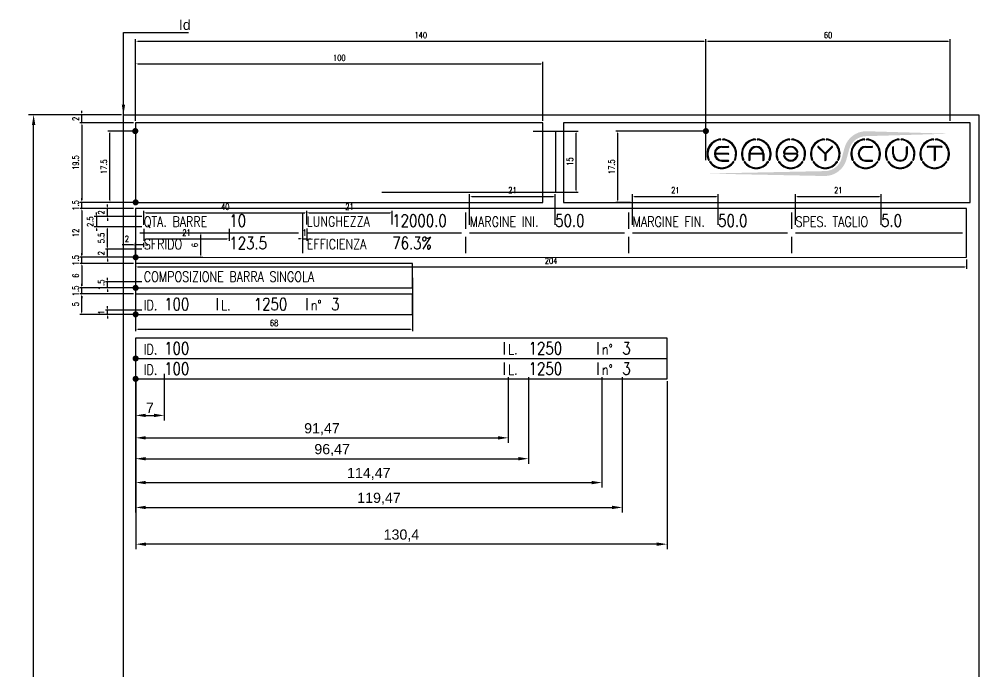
# Model space of a CAD drawing. Header units: millimetres. Extents: x 852 to 1087, y -28 to 293.
# Drawn here: x 851.9 to 1087.5, y 132.4 to 292.7 of the extents above; entities that cross this region are included whole.
import ezdxf

# ---------------------------------------------------------------- set-up
doc = ezdxf.new("R2010")
doc.units = ezdxf.units.MM
doc.layers.add('6-TESTI', color=6, linetype='Continuous')
doc.styles.get("Standard").update_dxf_attribs({"font": 'arial.ttf'})
doc.styles.add('STILE1', font='ROMANS.SHX', dxfattribs={"width": 0.8})
doc.dimstyles.new('FANTIN_MM', dxfattribs={"dimscale": 20, "dimtxt": 3, "dimasz": 3, "dimexe": 1, "dimexo": 1, "dimgap": 1.5, "dimtad": 1, "dimdsep": 46, "dimtxsty": 'STILE1', "dimcen": 1, "dimclrd": 256, "dimclre": 256, "dimclrt": 256, "dimadec": 0, "dimazin": 0, "dimtfac": 1, "dimtdec": 4, "dimtix": 1, "dimtmove": 0, "dimatfit": 3, "dimfxl": 1, "dimtolj": 1, "dimtzin": 0, "dimarcsym": 0})
doc.dimstyles.new('ISO-25', dxfattribs={"dimtxt": 2.5, "dimasz": 2.5, "dimexe": 1.25, "dimexo": 0.625, "dimtad": 1, "dimtxsty": 'Standard', "dimcen": -2.5, "dimadec": 0, "dimazin": 0, "dimtfac": 1, "dimtmove": 0, "dimatfit": 3, "dimfxl": 1, "dimarcsym": 0})

# ---------------------------------------------------------------- blocks, each defined once
blk = doc.blocks.new('*D37')
at = {"color": 0, "lineweight": -2, "transparency": 16777216}
for p, q in [((876.86, 269.2), (854.19, 269.2)), ((855.44, -25.3), (855.44, 266.7)), ((876.86, -27.8), (854.19, -27.8))]:
    blk.add_line(p, q, dxfattribs=at)
at = {"color": 0, "transparency": 16777216}
for points in [[(855.86, 266.7), (855.03, 266.7), (855.44, 269.2)], [(855.03, -25.3), (855.86, -25.3), (855.44, -27.8)]]:
    blk.add_solid(points, dxfattribs=at)
at = {"layer": 'Defpoints', "color": 0, "transparency": 16777216}
for p in [(855.44, 269.2), (877.49, 269.2), (877.49, -27.8)]:
    blk.add_point(p, dxfattribs=at)
at = {"color": 0, "transparency": 16777216, "insert": (853.54, 120.7), "char_height": 2.5, "attachment_point": 5, "rotation": 90}
blk.add_mtext('297', dxfattribs=at)
blk = doc.blocks.new('*D38')
at = {"lineweight": -2, "transparency": 16777216}
for p, q in [((879.99, 267.2), (866.77, 267.2)), ((867.27, 266.7), (867.27, 248.2)), ((879.99, 247.7), (866.77, 247.7))]:
    blk.add_line(p, q, dxfattribs=at)
at = {"transparency": 16777216}
for points in [[(867.19, 266.7), (867.35, 266.7), (867.27, 267.2)], [(867.19, 248.2), (867.35, 248.2), (867.27, 247.7)]]:
    blk.add_solid(points, dxfattribs=at)
at = {"layer": 'Defpoints', "color": 0, "transparency": 16777216}
for p in [(880.49, 267.2), (867.27, 247.7), (880.49, 247.7)]:
    blk.add_point(p, dxfattribs=at)
at = {"color": 1, "transparency": 16777216, "insert": (865.77, 257.45), "char_height": 1.5, "attachment_point": 5, "rotation": 90, "style": 'STILE1'}
blk.add_mtext('\\A1;19.5', dxfattribs=at)
blk = doc.blocks.new('*D39')
at = {"lineweight": -2, "transparency": 16777216}
for p, q in [((879.99, 246.2), (866.76, 246.2)), ((867.26, 245.7), (867.26, 234.7)), ((879.99, 234.2), (866.76, 234.2))]:
    blk.add_line(p, q, dxfattribs=at)
at = {"transparency": 16777216}
for points in [[(867.17, 245.7), (867.34, 245.7), (867.26, 246.2)], [(867.17, 234.7), (867.34, 234.7), (867.26, 234.2)]]:
    blk.add_solid(points, dxfattribs=at)
at = {"layer": 'Defpoints', "color": 0, "transparency": 16777216}
for p in [(880.49, 246.2), (867.26, 234.2), (880.49, 234.2)]:
    blk.add_point(p, dxfattribs=at)
at = {"color": 1, "transparency": 16777216, "insert": (865.76, 240.2), "char_height": 1.5, "attachment_point": 5, "rotation": 90, "style": 'STILE1'}
blk.add_mtext('\\A1;12', dxfattribs=at)
blk = doc.blocks.new('*D43')
at = {"lineweight": -2, "transparency": 16777216}
for p, q in [((879.99, 232.7), (866.76, 232.7)), ((867.26, 232.2), (867.26, 227.2)), ((879.99, 226.7), (866.76, 226.7))]:
    blk.add_line(p, q, dxfattribs=at)
at = {"transparency": 16777216}
for points in [[(867.17, 232.2), (867.34, 232.2), (867.26, 232.7)], [(867.17, 227.2), (867.34, 227.2), (867.26, 226.7)]]:
    blk.add_solid(points, dxfattribs=at)
at = {"layer": 'Defpoints', "color": 0, "transparency": 16777216}
for p in [(880.49, 232.7), (867.26, 226.7), (880.49, 226.7)]:
    blk.add_point(p, dxfattribs=at)
at = {"color": 1, "transparency": 16777216, "insert": (865.76, 229.7), "char_height": 1.5, "attachment_point": 5, "rotation": 90, "style": 'STILE1'}
blk.add_mtext('\\A1;6', dxfattribs=at)
blk = doc.blocks.new('*D44')
at = {"lineweight": -2, "transparency": 16777216}
for p, q in [((879.99, 225.2), (866.76, 225.2)), ((867.26, 220.7), (867.26, 224.7)), ((879.99, 220.2), (866.76, 220.2))]:
    blk.add_line(p, q, dxfattribs=at)
at = {"transparency": 16777216}
for points in [[(867.17, 224.7), (867.34, 224.7), (867.26, 225.2)], [(867.17, 220.7), (867.34, 220.7), (867.26, 220.2)]]:
    blk.add_solid(points, dxfattribs=at)
at = {"layer": 'Defpoints', "color": 0, "transparency": 16777216}
for p in [(867.26, 225.2), (880.49, 225.2), (880.49, 220.2)]:
    blk.add_point(p, dxfattribs=at)
at = {"color": 1, "transparency": 16777216, "insert": (865.76, 222.7), "char_height": 1.5, "attachment_point": 5, "rotation": 90, "style": 'STILE1'}
blk.add_mtext('\\A1;5', dxfattribs=at)
blk = doc.blocks.new('*D45')
at = {"lineweight": -2, "transparency": 16777216}
for p, q in [((876.99, 269.2), (866.77, 269.2)), ((867.27, 269.7), (867.27, 270.2)), ((867.27, 267.2), (867.27, 269.2)), ((879.99, 267.2), (866.77, 267.2)), ((867.27, 266.7), (867.27, 266.2))]:
    blk.add_line(p, q, dxfattribs=at)
at = {"transparency": 16777216}
for points in [[(867.19, 269.7), (867.35, 269.7), (867.27, 269.2)], [(867.35, 266.7), (867.19, 266.7), (867.27, 267.2)]]:
    blk.add_solid(points, dxfattribs=at)
at = {"layer": 'Defpoints', "color": 0, "transparency": 16777216}
for p in [(867.27, 269.2), (877.49, 269.2), (880.49, 267.2)]:
    blk.add_point(p, dxfattribs=at)
at = {"color": 1, "transparency": 16777216, "insert": (865.77, 268.2), "char_height": 1.5, "attachment_point": 5, "rotation": 90, "style": 'STILE1'}
blk.add_mtext('\\A1;2', dxfattribs=at)
blk = doc.blocks.new('*D46')
at = {"lineweight": -2, "transparency": 16777216}
for p, q in [((879.99, 247.7), (866.77, 247.7)), ((867.27, 248.2), (867.27, 248.7)), ((867.27, 246.2), (867.27, 247.7)), ((879.99, 246.2), (866.77, 246.2)), ((867.27, 245.7), (867.27, 245.2))]:
    blk.add_line(p, q, dxfattribs=at)
at = {"transparency": 16777216}
for points in [[(867.19, 248.2), (867.35, 248.2), (867.27, 247.7)], [(867.19, 245.7), (867.35, 245.7), (867.27, 246.2)]]:
    blk.add_solid(points, dxfattribs=at)
at = {"layer": 'Defpoints', "color": 0, "transparency": 16777216}
for p in [(867.27, 247.7), (880.49, 247.7), (880.49, 246.2)]:
    blk.add_point(p, dxfattribs=at)
at = {"color": 1, "transparency": 16777216, "insert": (865.77, 246.95), "char_height": 1.5, "attachment_point": 5, "rotation": 90, "style": 'STILE1'}
blk.add_mtext('\\A1;1.5', dxfattribs=at)
blk = doc.blocks.new('*D47')
at = {"lineweight": -2, "transparency": 16777216}
for p, q in [((879.99, 234.2), (866.76, 234.2)), ((867.26, 234.7), (867.26, 235.2)), ((867.26, 232.7), (867.26, 234.2)), ((879.99, 232.7), (866.76, 232.7)), ((867.26, 232.2), (867.26, 231.7))]:
    blk.add_line(p, q, dxfattribs=at)
at = {"transparency": 16777216}
for points in [[(867.17, 234.7), (867.34, 234.7), (867.26, 234.2)], [(867.17, 232.2), (867.34, 232.2), (867.26, 232.7)]]:
    blk.add_solid(points, dxfattribs=at)
at = {"layer": 'Defpoints', "color": 0, "transparency": 16777216}
for p in [(867.26, 234.2), (880.49, 234.2), (880.49, 232.7)]:
    blk.add_point(p, dxfattribs=at)
at = {"color": 1, "transparency": 16777216, "insert": (865.76, 233.45), "char_height": 1.5, "attachment_point": 5, "rotation": 90, "style": 'STILE1'}
blk.add_mtext('\\A1;1.5', dxfattribs=at)
blk = doc.blocks.new('*D48')
at = {"lineweight": -2}
for p, q in [((870.84, 244.7), (870.84, 245.2)), ((881.99, 244.2), (870.34, 244.2)), ((870.84, 244.2), (870.84, 241.7)), ((881.99, 241.7), (870.34, 241.7)), ((870.84, 241.2), (870.84, 240.7))]:
    blk.add_line(p, q, dxfattribs=at)
for points in [[(870.76, 244.7), (870.93, 244.7), (870.84, 244.2)], [(870.76, 241.2), (870.93, 241.2), (870.84, 241.7)]]:
    blk.add_solid(points)
at = {"layer": 'Defpoints', "color": 0}
for p in [(882.49, 244.2), (870.84, 241.7), (882.49, 241.7)]:
    blk.add_point(p, dxfattribs=at)
at = {"color": 1, "insert": (869.34, 242.95), "char_height": 1.5, "attachment_point": 5, "rotation": 90, "style": 'STILE1'}
blk.add_mtext('\\A1;2.5', dxfattribs=at)
blk = doc.blocks.new('*D49')
at = {"lineweight": -2, "transparency": 16777216}
for p, q in [((879.99, 246.2), (873.05, 246.2)), ((873.55, 246.7), (873.55, 247.2)), ((873.55, 244.2), (873.55, 246.2)), ((881.99, 244.2), (873.05, 244.2)), ((873.55, 243.7), (873.55, 243.2))]:
    blk.add_line(p, q, dxfattribs=at)
at = {"transparency": 16777216}
for points in [[(873.46, 246.7), (873.63, 246.7), (873.55, 246.2)], [(873.46, 243.7), (873.63, 243.7), (873.55, 244.2)]]:
    blk.add_solid(points, dxfattribs=at)
at = {"layer": 'Defpoints', "color": 0, "transparency": 16777216}
for p in [(873.55, 246.2), (880.49, 246.2), (882.49, 244.2)]:
    blk.add_point(p, dxfattribs=at)
at = {"color": 1, "transparency": 16777216, "insert": (872.05, 245.2), "char_height": 1.5, "attachment_point": 5, "rotation": 90, "style": 'STILE1'}
blk.add_mtext('\\A1;2', dxfattribs=at)
blk = doc.blocks.new('*D50')
at = {"lineweight": -2, "transparency": 16777216}
for p, q in [((879.99, 226.7), (866.76, 226.7)), ((867.26, 227.2), (867.26, 227.7)), ((867.26, 225.2), (867.26, 226.7)), ((879.99, 225.2), (866.76, 225.2)), ((867.26, 224.7), (867.26, 224.2))]:
    blk.add_line(p, q, dxfattribs=at)
at = {"transparency": 16777216}
for points in [[(867.17, 227.2), (867.34, 227.2), (867.26, 226.7)], [(867.17, 224.7), (867.34, 224.7), (867.26, 225.2)]]:
    blk.add_solid(points, dxfattribs=at)
at = {"layer": 'Defpoints', "color": 0, "transparency": 16777216}
for p in [(867.26, 226.7), (880.49, 226.7), (880.49, 225.2)]:
    blk.add_point(p, dxfattribs=at)
at = {"color": 1, "transparency": 16777216, "insert": (865.76, 225.95), "char_height": 1.5, "attachment_point": 5, "rotation": 90, "style": 'STILE1'}
blk.add_mtext('\\A1;1.5', dxfattribs=at)
blk = doc.blocks.new('*D51')
at = {"lineweight": -2, "transparency": 16777216}
for p, q in [((881.99, 236.2), (873.05, 236.2)), ((873.55, 236.7), (873.55, 237.2)), ((873.55, 234.2), (873.55, 236.2)), ((879.99, 234.2), (873.05, 234.2)), ((873.55, 233.7), (873.55, 233.2))]:
    blk.add_line(p, q, dxfattribs=at)
at = {"transparency": 16777216}
for points in [[(873.46, 236.7), (873.63, 236.7), (873.55, 236.2)], [(873.46, 233.7), (873.63, 233.7), (873.55, 234.2)]]:
    blk.add_solid(points, dxfattribs=at)
at = {"layer": 'Defpoints', "color": 0, "transparency": 16777216}
for p in [(873.55, 236.2), (882.49, 236.2), (880.49, 234.2)]:
    blk.add_point(p, dxfattribs=at)
at = {"color": 1, "transparency": 16777216, "insert": (872.05, 235.2), "char_height": 1.5, "attachment_point": 5, "rotation": 90, "style": 'STILE1'}
blk.add_mtext('\\A1;2', dxfattribs=at)
blk = doc.blocks.new('*D52')
at = {"lineweight": -2, "transparency": 16777216}
for p, q in [((881.99, 241.7), (873.05, 241.7)), ((873.55, 236.7), (873.55, 241.2)), ((881.99, 236.2), (873.05, 236.2))]:
    blk.add_line(p, q, dxfattribs=at)
at = {"transparency": 16777216}
for points in [[(873.46, 241.2), (873.63, 241.2), (873.55, 241.7)], [(873.46, 236.7), (873.63, 236.7), (873.55, 236.2)]]:
    blk.add_solid(points, dxfattribs=at)
at = {"layer": 'Defpoints', "color": 0, "transparency": 16777216}
for p in [(873.55, 241.7), (882.49, 241.7), (882.49, 236.2)]:
    blk.add_point(p, dxfattribs=at)
at = {"color": 1, "transparency": 16777216, "insert": (872.05, 238.95), "char_height": 1.5, "attachment_point": 5, "rotation": 90, "style": 'STILE1'}
blk.add_mtext('\\A1;5.5', dxfattribs=at)
blk = doc.blocks.new('*D53')
at = {"lineweight": -2, "transparency": 16777216}
for p, q in [((879.99, 237.23), (877.19, 237.23)), ((880.49, 234.7), (880.49, 237.73)), ((882.49, 237.23), (880.49, 237.23)), ((882.49, 236.7), (882.49, 237.73)), ((882.99, 237.23), (883.49, 237.23))]:
    blk.add_line(p, q, dxfattribs=at)
at = {"transparency": 16777216}
for points in [[(879.99, 237.32), (879.99, 237.15), (880.49, 237.23)], [(882.99, 237.32), (882.99, 237.15), (882.49, 237.23)]]:
    blk.add_solid(points, dxfattribs=at)
at = {"layer": 'Defpoints', "color": 0, "transparency": 16777216}
for p in [(882.49, 237.23), (882.49, 236.2), (880.49, 234.2)]:
    blk.add_point(p, dxfattribs=at)
at = {"color": 1, "transparency": 16777216, "insert": (878.34, 238.73), "char_height": 1.5, "attachment_point": 5, "style": 'STILE1'}
blk.add_mtext('\\A1;2', dxfattribs=at)
blk = doc.blocks.new('*D54')
at = {"lineweight": -2}
for p, q in [((882.49, 242.2), (882.49, 245.64)), ((882.99, 245.14), (921.99, 245.14)), ((922.49, 242.24), (922.49, 245.64))]:
    blk.add_line(p, q, dxfattribs=at)
for points in [[(882.99, 245.22), (882.99, 245.06), (882.49, 245.14)], [(921.99, 245.22), (921.99, 245.06), (922.49, 245.14)]]:
    blk.add_solid(points)
at = {"layer": 'Defpoints', "color": 0}
for p in [(922.49, 245.14), (882.49, 241.7), (922.49, 241.74)]:
    blk.add_point(p, dxfattribs=at)
at = {"color": 1, "insert": (902.49, 246.64), "char_height": 1.5, "attachment_point": 5, "style": 'STILE1'}
blk.add_mtext('\\A1;40', dxfattribs=at)
blk = doc.blocks.new('*D55')
at = {"lineweight": -2}
for p, q in [((882.49, 241.2), (882.49, 238.25)), ((903.49, 241.2), (903.49, 238.25)), ((882.99, 238.75), (902.99, 238.75))]:
    blk.add_line(p, q, dxfattribs=at)
for points in [[(882.99, 238.83), (882.99, 238.67), (882.49, 238.75)], [(902.99, 238.83), (902.99, 238.67), (903.49, 238.75)]]:
    blk.add_solid(points)
at = {"layer": 'Defpoints', "color": 0}
for p in [(882.49, 241.7), (903.49, 241.7), (903.49, 238.75)]:
    blk.add_point(p, dxfattribs=at)
at = {"color": 1, "insert": (892.99, 240.25), "char_height": 1.5, "attachment_point": 5, "style": 'STILE1'}
blk.add_mtext('\\A1;21', dxfattribs=at)
blk = doc.blocks.new('*D56')
at = {"lineweight": -2}
for p, q in [((922.49, 242.24), (922.49, 245.64)), ((922.99, 245.14), (942.99, 245.14)), ((943.49, 242.24), (943.49, 245.64))]:
    blk.add_line(p, q, dxfattribs=at)
for points in [[(922.99, 245.22), (922.99, 245.06), (922.49, 245.14)], [(942.99, 245.22), (942.99, 245.06), (943.49, 245.14)]]:
    blk.add_solid(points)
at = {"layer": 'Defpoints', "color": 0}
for p in [(943.49, 245.14), (922.49, 241.74), (943.49, 241.74)]:
    blk.add_point(p, dxfattribs=at)
at = {"color": 1, "insert": (932.99, 246.64), "char_height": 1.5, "attachment_point": 5, "style": 'STILE1'}
blk.add_mtext('\\A1;21', dxfattribs=at)
blk = doc.blocks.new('*D57')
at = {"lineweight": -2, "transparency": 16777216}
for p, q in [((962.49, 242.2), (962.49, 249.67)), ((962.99, 249.17), (982.99, 249.17)), ((983.49, 242.2), (983.49, 249.67))]:
    blk.add_line(p, q, dxfattribs=at)
at = {"transparency": 16777216}
for points in [[(962.99, 249.25), (962.99, 249.08), (962.49, 249.17)], [(982.99, 249.25), (982.99, 249.08), (983.49, 249.17)]]:
    blk.add_solid(points, dxfattribs=at)
at = {"layer": 'Defpoints', "color": 0, "transparency": 16777216}
for p in [(983.49, 249.17), (962.49, 241.7), (983.49, 241.7)]:
    blk.add_point(p, dxfattribs=at)
at = {"color": 1, "transparency": 16777216, "insert": (972.99, 250.67), "char_height": 1.5, "attachment_point": 5, "style": 'STILE1'}
blk.add_mtext('\\A1;21', dxfattribs=at)
blk = doc.blocks.new('*D58')
at = {"lineweight": -2, "transparency": 16777216}
for p, q in [((1002.49, 242.2), (1002.49, 249.67)), ((1002.99, 249.17), (1022.99, 249.17)), ((1023.49, 242.2), (1023.49, 249.67))]:
    blk.add_line(p, q, dxfattribs=at)
at = {"transparency": 16777216}
for points in [[(1002.99, 249.25), (1002.99, 249.08), (1002.49, 249.17)], [(1022.99, 249.25), (1022.99, 249.08), (1023.49, 249.17)]]:
    blk.add_solid(points, dxfattribs=at)
at = {"layer": 'Defpoints', "color": 0, "transparency": 16777216}
for p in [(1023.49, 249.17), (1002.49, 241.7), (1023.49, 241.7)]:
    blk.add_point(p, dxfattribs=at)
at = {"color": 1, "transparency": 16777216, "insert": (1012.99, 250.67), "char_height": 1.5, "attachment_point": 5, "style": 'STILE1'}
blk.add_mtext('\\A1;21', dxfattribs=at)
blk = doc.blocks.new('*D59')
at = {"lineweight": -2, "transparency": 16777216}
for p, q in [((1042.49, 242.2), (1042.49, 249.67)), ((1042.99, 249.17), (1062.99, 249.17)), ((1063.49, 242.2), (1063.49, 249.67))]:
    blk.add_line(p, q, dxfattribs=at)
at = {"transparency": 16777216}
for points in [[(1042.99, 249.25), (1042.99, 249.08), (1042.49, 249.17)], [(1062.99, 249.25), (1062.99, 249.08), (1063.49, 249.17)]]:
    blk.add_solid(points, dxfattribs=at)
at = {"layer": 'Defpoints', "color": 0, "transparency": 16777216}
for p in [(1063.49, 249.17), (1042.49, 241.7), (1063.49, 241.7)]:
    blk.add_point(p, dxfattribs=at)
at = {"color": 1, "transparency": 16777216, "insert": (1052.99, 250.67), "char_height": 1.5, "attachment_point": 5, "style": 'STILE1'}
blk.add_mtext('\\A1;21', dxfattribs=at)
blk = doc.blocks.new('*D60')
at = {"lineweight": -2}
for p, q in [((873.55, 228.7), (873.55, 229.2)), ((881.99, 228.2), (873.05, 228.2)), ((879.99, 226.7), (873.05, 226.7)), ((873.55, 226.7), (873.55, 228.2)), ((873.55, 226.2), (873.55, 225.7))]:
    blk.add_line(p, q, dxfattribs=at)
for points in [[(873.46, 228.7), (873.63, 228.7), (873.55, 228.2)], [(873.46, 226.2), (873.63, 226.2), (873.55, 226.7)]]:
    blk.add_solid(points)
at = {"layer": 'Defpoints', "color": 0}
for p in [(873.55, 228.2), (880.49, 226.7), (882.49, 228.2)]:
    blk.add_point(p, dxfattribs=at)
at = {"color": 1, "insert": (872.05, 227.45), "char_height": 1.5, "attachment_point": 5, "rotation": 90, "style": 'STILE1'}
blk.add_mtext('\\A1;1.5', dxfattribs=at)
blk = doc.blocks.new('*D61')
at = {"color": 0, "lineweight": -2, "transparency": 16777216}
for p, q in [((887.49, 205.63), (887.49, 194.14)), ((880.49, 203.74), (880.49, 194.14)), ((882.99, 195.39), (884.99, 195.39))]:
    blk.add_line(p, q, dxfattribs=at)
at = {"color": 0, "transparency": 16777216}
for points in [[(882.99, 195.8), (882.99, 194.97), (880.49, 195.39)], [(884.99, 195.8), (884.99, 194.97), (887.49, 195.39)]]:
    blk.add_solid(points, dxfattribs=at)
at = {"layer": 'Defpoints', "color": 0, "transparency": 16777216}
for p in [(887.49, 206.26), (880.49, 204.36), (887.49, 195.39)]:
    blk.add_point(p, dxfattribs=at)
at = {"color": 0, "transparency": 16777216, "insert": (883.99, 197.26), "char_height": 2.5, "attachment_point": 5}
blk.add_mtext('7', dxfattribs=at)
blk = doc.blocks.new('*D62')
at = {"color": 0, "lineweight": -2}
for p, q in [((880.49, 203.74), (880.49, 188.63)), ((971.96, 204.74), (971.96, 188.63)), ((882.99, 189.88), (969.46, 189.88))]:
    blk.add_line(p, q, dxfattribs=at)
at = {"color": 0}
for points in [[(882.99, 190.29), (882.99, 189.46), (880.49, 189.88)], [(969.46, 190.29), (969.46, 189.46), (971.96, 189.88)]]:
    blk.add_solid(points, dxfattribs=at)
at = {"layer": 'Defpoints', "color": 0}
for p in [(971.96, 205.36), (880.49, 204.36), (971.96, 189.88)]:
    blk.add_point(p, dxfattribs=at)
at = {"color": 0, "insert": (926.23, 192), "char_height": 2.5, "attachment_point": 5}
blk.add_mtext('91,47', dxfattribs=at)
blk = doc.blocks.new('*D63')
at = {"color": 0, "lineweight": -2}
for p, q in [((880.49, 203.74), (880.49, 183.51)), ((976.96, 204.74), (976.96, 183.51)), ((882.99, 184.76), (974.46, 184.76))]:
    blk.add_line(p, q, dxfattribs=at)
at = {"color": 0}
for points in [[(882.99, 185.17), (882.99, 184.34), (880.49, 184.76)], [(974.46, 185.17), (974.46, 184.34), (976.96, 184.76)]]:
    blk.add_solid(points, dxfattribs=at)
at = {"layer": 'Defpoints', "color": 0}
for p in [(976.96, 205.36), (880.49, 204.36), (976.96, 184.76)]:
    blk.add_point(p, dxfattribs=at)
at = {"color": 0, "insert": (928.73, 186.88), "char_height": 2.5, "attachment_point": 5}
blk.add_mtext('96,47', dxfattribs=at)
blk = doc.blocks.new('*D64')
at = {"color": 0, "lineweight": -2}
for p, q in [((880.49, 203.74), (880.49, 177.65)), ((994.96, 204.74), (994.96, 177.65)), ((882.99, 178.9), (992.46, 178.9))]:
    blk.add_line(p, q, dxfattribs=at)
at = {"color": 0}
for points in [[(882.99, 179.31), (882.99, 178.48), (880.49, 178.9)], [(992.46, 179.31), (992.46, 178.48), (994.96, 178.9)]]:
    blk.add_solid(points, dxfattribs=at)
at = {"layer": 'Defpoints', "color": 0}
for p in [(994.96, 205.36), (880.49, 204.36), (994.96, 178.9)]:
    blk.add_point(p, dxfattribs=at)
at = {"color": 0, "insert": (937.73, 181.03), "char_height": 2.5, "attachment_point": 5}
blk.add_mtext('114,47', dxfattribs=at)
blk = doc.blocks.new('*D65')
at = {"color": 0, "lineweight": -2}
for p, q in [((880.49, 203.74), (880.49, 171.54)), ((999.96, 204.74), (999.96, 171.54)), ((882.99, 172.79), (997.46, 172.79))]:
    blk.add_line(p, q, dxfattribs=at)
at = {"color": 0}
for points in [[(882.99, 173.21), (882.99, 172.38), (880.49, 172.79)], [(997.46, 173.21), (997.46, 172.38), (999.96, 172.79)]]:
    blk.add_solid(points, dxfattribs=at)
at = {"layer": 'Defpoints', "color": 0}
for p in [(999.96, 205.36), (880.49, 204.36), (999.96, 172.79)]:
    blk.add_point(p, dxfattribs=at)
at = {"color": 0, "insert": (940.23, 174.92), "char_height": 2.5, "attachment_point": 5}
blk.add_mtext('119,47', dxfattribs=at)
blk = doc.blocks.new('*D66')
at = {"lineweight": -2, "transparency": 16777216}
for p, q in [((880.49, 267.7), (880.49, 282.19)), ((880.99, 281.69), (979.99, 281.69)), ((980.49, 267.7), (980.49, 282.19))]:
    blk.add_line(p, q, dxfattribs=at)
at = {"transparency": 16777216}
for points in [[(880.99, 281.78), (880.99, 281.61), (880.49, 281.69)], [(979.99, 281.78), (979.99, 281.61), (980.49, 281.69)]]:
    blk.add_solid(points, dxfattribs=at)
at = {"layer": 'Defpoints', "color": 0, "transparency": 16777216}
for p in [(980.49, 281.69), (880.49, 267.2), (980.49, 267.2)]:
    blk.add_point(p, dxfattribs=at)
at = {"color": 1, "transparency": 16777216, "insert": (930.49, 283.19), "char_height": 1.5, "attachment_point": 5, "style": 'STILE1'}
blk.add_mtext('\\A1;100', dxfattribs=at)
blk = doc.blocks.new('*D197')
at = {"lineweight": -2}
for p, q in [((880.49, 268.36), (880.49, 287.76)), ((1020.49, 258.55), (1020.49, 287.76)), ((880.99, 287.26), (1019.99, 287.26))]:
    blk.add_line(p, q, dxfattribs=at)
for points in [[(880.99, 287.35), (880.99, 287.18), (880.49, 287.26)], [(1019.99, 287.35), (1019.99, 287.18), (1020.49, 287.26)]]:
    blk.add_solid(points)
at = {"layer": 'Defpoints', "color": 0}
for p in [(1020.49, 287.26), (880.49, 267.86), (1020.49, 258.05)]:
    blk.add_point(p, dxfattribs=at)
at = {"color": 1, "insert": (950.49, 288.76), "char_height": 1.5, "attachment_point": 5, "style": 'STILE1'}
blk.add_mtext('\\A1;140', dxfattribs=at)
blk = doc.blocks.new('Logo')
h = blk.add_hatch(color=256)
h.set_gradient(color1=(255, 0, 0), color2=(255, 255, 0), tint=1)
h.paths.add_polyline_path([(20.48, 4.44, -0.339454), (37.06, 17.17), (118.64, 19.57), (37.06, 21.97, 0.339454), (15.84, 5.69), (13.2, -4.16, -0.339454), (-3.38, -16.88), (-118.22, -19.28), (-3.38, -21.68, 0.339454), (17.84, -5.4)])
for color, points in [(140, [(-115.95, -5.72, -1), (-116.73, -6.09, -0.520567), (-104.94, 14.35, -1), (-104.86, 13.48, 0.520567)]), (140, [(-91.41, -5.72, 1), (-90.63, -6.09, 0.520567), (-102.42, 14.35, 0.916853), (-102.57, 13.5, 0.043377), (-102.5, 13.48, -0.520567)]), (140, [(-82.35, -5.72, -1), (-83.13, -6.09, -0.520567), (-71.34, 14.35, -1), (-71.26, 13.48, 0.520567)]), (140, [(-57.81, -5.72, 1), (-57.03, -6.09, 0.520567), (-68.82, 14.35, 1), (-68.9, 13.48, -0.520567)]), (140, [(-48.75, -5.72, -1), (-49.53, -6.09, -0.520567), (-37.74, 14.35, -1), (-37.66, 13.48, 0.520567)]), (140, [(-24.21, -5.72, 1), (-23.43, -6.09, 0.520567), (-35.22, 14.35, 1), (-35.3, 13.48, -0.520567)]), (140, [(-15.15, -5.72, -1), (-15.93, -6.09, -0.520567), (-4.14, 14.35, -1), (-4.06, 13.48, 0.520567)]), (140, [(9.39, -5.72, 1), (10.17, -6.09, 0.520567), (-1.62, 14.35, 1), (-1.7, 13.48, -0.520567)]), (140, [(24.21, -5.72, -1), (23.43, -6.09, -0.520567), (35.22, 14.35, -1), (35.3, 13.48, 0.520567)]), (140, [(48.75, -5.72, 1), (49.53, -6.09, 0.520567), (37.74, 14.35, 1), (37.66, 13.48, -0.520567)]), (140, [(57.81, -5.72, -1), (57.03, -6.09, -0.520567), (68.82, 14.35, -1), (68.9, 13.48, 0.520567)]), (140, [(82.35, -5.72, 1), (83.13, -6.09, 0.520567), (71.34, 14.35, 1), (71.26, 13.48, -0.520567)]), (140, [(91.41, -5.72, -1), (90.63, -6.09, -0.520567), (102.42, 14.35, -1), (102.5, 13.48, 0.520567)]), (140, [(115.95, -5.72, 1), (116.73, -6.09, 0.520567), (104.94, 14.35, 1), (104.86, 13.48, -0.520567)]), (256, [(-97.34, 0.43), (-110, 0.43, -0.394366), (-103.68, 6.34), (-97.34, 6.34, 1), (-97.34, 7.2), (-103.68, 7.2, 1), (-103.68, -7.2), (-97.34, -7.2, 1), (-97.34, -6.34), (-103.68, -6.34, -0.394366), (-110, -0.43), (-97.34, -0.43, 1)]), (256, [(-31.16, -0.43, -0.486114), (-30.32, -1.5, -0.776377), (-42.6, -1.64, 1), (-43.43, -1.86, 0.776377), (-29.48, -1.71, 0.486114), (-31.16, 0.43), (-41.8, 0.43, -0.486114), (-42.64, 1.5, -0.776377), (-30.36, 1.64, 1), (-29.53, 1.86, 0.776377), (-43.48, 1.71, 0.486114), (-41.8, -0.43)]), (256, [(-9.34, 7.07, 1), (-9.95, 6.46), (-3.31, -0.18), (-3.31, -6.34, 1), (-2.45, -6.34), (-2.45, -0.18), (4.19, 6.46, 1), (3.58, 7.07), (-2.88, 0.61)]), (256, [(36.48, -7.2), (42.82, -7.2, 1), (42.82, -6.34), (36.48, -6.34, -1), (36.48, 6.34), (42.82, 6.34, 1), (42.82, 7.2), (36.48, 7.2, 1)]), (256, [(63.74, 0), (63.74, 6.34, 1), (62.88, 6.34), (62.88, 0, 1), (77.28, 0), (77.28, 6.34, 1), (76.42, 6.34), (76.42, 0, -1)]), (256, [(96.91, 7.2, 1), (96.91, 6.34), (103.25, 6.34), (103.25, -6.34, 1), (104.11, -6.34), (104.11, 6.34), (110.45, 6.34, 1), (110.45, 7.2)]), (140, [(-91.88, -8.26, 1), (-92.59, -7.76, -0.520567), (-114.77, -7.76, 1), (-115.48, -8.26, 0.520567)]), (140, [(-58.28, -8.26, 1), (-58.99, -7.76, -0.520567), (-81.17, -7.76, 1), (-81.88, -8.26, 0.520567)]), (140, [(-24.68, -8.26, 1), (-25.39, -7.76, -0.520567), (-47.57, -7.76, 1), (-48.28, -8.26, 0.520567)]), (140, [(8.92, -8.26, 1), (8.21, -7.76, -0.520567), (-13.97, -7.76, 1), (-14.68, -8.26, 0.520567)]), (140, [(48.28, -8.26, 1), (47.57, -7.76, -0.520567), (25.39, -7.76, 1), (24.68, -8.26, 0.520567)]), (140, [(81.88, -8.26, 1), (81.17, -7.76, -0.520567), (58.99, -7.76, 1), (58.28, -8.26, 0.520567)]), (140, [(115.48, -8.26, 1), (114.77, -7.76, -0.520567), (92.59, -7.76, 1), (91.88, -8.26, 0.520567)])]:
    blk.add_hatch(color=color).paths.add_polyline_path(points)
h = blk.add_hatch(color=256)
h.paths.add_polyline_path([(-63.74, -0.43), (-63.74, -6.34, 1), (-62.88, -6.34), (-62.88, 0, 1), (-77.28, 0), (-77.28, -6.34, 1), (-76.42, -6.34), (-76.42, -0.43)])
h.paths.add_polyline_path([(-76.4, 0.43, -0.933992), (-63.76, 0.43)], flags=16)
for p, q in [((-97.34, 0.43), (-110, 0.43)), ((-103.68, 7.2), (-97.34, 7.2)), ((-103.68, 6.34), (-97.34, 6.34)), ((-77.28, 0), (-77.28, -6.34)), ((-63.76, 0.43), (-76.4, 0.43)), ((-62.88, 0), (-62.88, -6.34)), ((-31.16, 0.43), (-41.8, 0.43)), ((-3.31, -0.18), (-9.95, 6.46)), ((-2.88, 0.61), (-9.34, 7.07)), ((-2.88, 0.61), (3.58, 7.07)), ((-2.45, -0.18), (4.19, 6.46)), ((36.48, 7.2), (42.82, 7.2)), ((36.48, 6.34), (42.82, 6.34)), ((62.88, 0), (62.88, 6.34)), ((63.74, 0), (63.74, 6.34)), ((76.42, 0), (76.42, 6.34)), ((77.28, 0), (77.28, 6.34)), ((110.45, 7.2), (96.91, 7.2)), ((103.25, 6.34), (96.91, 6.34)), ((103.25, 6.34), (103.25, -6.34)), ((104.11, 6.34), (104.11, -6.34)), ((110.45, 6.34), (104.11, 6.34)), ((-97.34, -0.43), (-110, -0.43)), ((-103.68, -6.34), (-97.34, -6.34)), ((-103.68, -7.2), (-97.34, -7.2)), ((-76.42, -0.43), (-76.42, -6.34)), ((-63.74, -0.43), (-76.42, -0.43)), ((-63.74, -0.43), (-63.74, -6.34)), ((-31.16, -0.43), (-41.8, -0.43)), ((-3.31, -0.18), (-3.31, -6.34)), ((-2.45, -0.18), (-2.45, -6.34)), ((36.48, -6.34), (42.82, -6.34)), ((36.48, -7.2), (42.82, -7.2))]:
    blk.add_line(p, q)
at = {"color": 140}
for centre, radius, start, end in [((-103.68, 0), 14.4, 95, 205), ((-103.68, 0), 13.54, 95, 205), ((-104.9, 13.91), 0.432, 275, 95), ((-102.46, 13.91), 0.432, 85, 265), ((-103.68, 0), 13.54, 335, 85), ((-103.68, 0), 14.4, 335, 85), ((-70.08, 0), 14.4, 95, 205), ((-70.08, 0), 13.54, 95, 205), ((-71.3, 13.91), 0.432, 275, 95), ((-68.86, 13.91), 0.432, 85, 265), ((-70.08, 0), 13.54, 335, 85), ((-70.08, 0), 14.4, 335, 85), ((-36.48, 0), 14.4, 95, 205), ((-36.48, 0), 13.54, 95, 205), ((-37.7, 13.91), 0.432, 275, 95), ((-35.26, 13.91), 0.432, 85, 265), ((-36.48, 0), 13.54, 335, 85), ((-36.48, 0), 14.4, 335, 85), ((-2.88, 0), 14.4, 95, 205), ((-2.88, 0), 13.54, 95, 205), ((-4.1, 13.91), 0.432, 275, 95), ((-1.66, 13.91), 0.432, 85, 265), ((-2.88, 0), 13.54, 335, 85), ((-2.88, 0), 14.4, 335, 85), ((36.48, 0), 14.4, 95, 205), ((36.48, 0), 13.54, 95, 205), ((35.26, 13.91), 0.432, 275, 95), ((37.7, 13.91), 0.432, 85, 265), ((36.48, 0), 13.54, 335, 85), ((36.48, 0), 14.4, 335, 85), ((70.08, 0), 14.4, 95, 205), ((70.08, 0), 13.54, 95, 205), ((68.86, 13.91), 0.432, 275, 95), ((71.3, 13.91), 0.432, 85, 265), ((70.08, 0), 13.54, 335, 85), ((70.08, 0), 14.4, 335, 85), ((103.68, 0), 14.4, 95, 205), ((103.68, 0), 13.54, 95, 205), ((102.46, 13.91), 0.432, 275, 95), ((104.9, 13.91), 0.432, 85, 265), ((103.68, 0), 13.54, 335, 85), ((103.68, 0), 14.4, 335, 85), ((-116.34, -5.9), 0.432, 205, 25), ((-115.12, -8.01), 0.432, 35, 215), ((-103.68, 0), 14.4, 215, 325), ((-103.68, 0), 13.54, 215, 325), ((-92.24, -8.01), 0.432, 325, 145), ((-91.02, -5.9), 0.432, 155, 335), ((-82.74, -5.9), 0.432, 205, 25), ((-81.52, -8.01), 0.432, 35, 215), ((-70.08, 0), 14.4, 215, 325), ((-70.08, 0), 13.54, 215, 325), ((-58.64, -8.01), 0.432, 325, 145), ((-57.42, -5.9), 0.432, 155, 335), ((-49.14, -5.9), 0.432, 205, 25), ((-47.92, -8.01), 0.432, 35, 215), ((-36.48, 0), 14.4, 215, 325), ((-36.48, 0), 13.54, 215, 325), ((-25.04, -8.01), 0.432, 325, 145), ((-23.82, -5.9), 0.432, 155, 335), ((-15.54, -5.9), 0.432, 205, 25), ((-14.32, -8.01), 0.432, 35, 215), ((-2.88, 0), 14.4, 215, 325), ((-2.88, 0), 13.54, 215, 325), ((8.56, -8.01), 0.432, 325, 145), ((9.78, -5.9), 0.432, 155, 335), ((23.82, -5.9), 0.432, 205, 25), ((25.04, -8.01), 0.432, 35, 215), ((36.48, 0), 14.4, 215, 325), ((36.48, 0), 13.54, 215, 325), ((47.92, -8.01), 0.432, 325, 145), ((49.14, -5.9), 0.432, 155, 335), ((57.42, -5.9), 0.432, 205, 25), ((58.64, -8.01), 0.432, 35, 215), ((70.08, 0), 14.4, 215, 325), ((70.08, 0), 13.54, 215, 325), ((81.52, -8.01), 0.432, 325, 145), ((82.74, -5.9), 0.432, 155, 335), ((91.02, -5.9), 0.432, 205, 25), ((92.24, -8.01), 0.432, 35, 215), ((103.68, 0), 14.4, 215, 325), ((103.68, 0), 13.54, 215, 325), ((115.12, -8.01), 0.432, 325, 145), ((116.34, -5.9), 0.432, 155, 335)]:
    blk.add_arc(centre, radius, start, end, dxfattribs=at)
for centre, radius, start, end in [((-103.68, 0), 7.2, 90, 270), ((-103.68, 0), 6.34, 90, 176.09044), ((-97.34, 6.77), 0.432, 270, 90), ((-97.34, 0), 0.432, 270, 90), ((-70.08, 0), 7.2, 0, 180), ((-70.08, 0), 6.34, 3.90956, 176.09044), ((-41.8, 1.3), 1.73, 166.29977, 270), ((-36.48, 0), 7.2, 15, 166.29977), ((-41.8, 1.3), 0.864, 166.29977, 270), ((-36.48, 0), 6.34, 15, 166.29977), ((-31.16, -1.3), 1.73, 346.29977, 90), ((-29.94, 1.75), 0.432, 195, 15), ((-9.65, 6.77), 0.432, 45, 225), ((3.89, 6.77), 0.432, 315, 135), ((36.48, 0), 7.2, 90, 270), ((36.48, 0), 6.34, 90, 270), ((42.82, 6.77), 0.432, 270, 90), ((63.31, 6.34), 0.432, 0, 180), ((70.08, 0), 7.2, 180, 0), ((70.08, 0), 6.34, 180, 0), ((76.85, 6.34), 0.432, 0, 180), ((96.91, 6.77), 0.432, 90, 270), ((110.45, 6.77), 0.432, 270, 90), ((-103.68, 0), 6.34, 183.90956, 270), ((-97.34, -6.77), 0.432, 270, 90), ((-76.85, -6.34), 0.432, 180, 0), ((-63.31, -6.34), 0.432, 180, 0), ((-43.02, -1.75), 0.432, 15, 195), ((-36.48, 0), 7.2, 195, 346.29977), ((-36.48, 0), 6.34, 195, 346.29977), ((-31.16, -1.3), 0.864, 346.29977, 90), ((-2.88, -6.34), 0.432, 180, 0), ((42.82, -6.77), 0.432, 270, 90), ((103.68, -6.34), 0.432, 180, 0)]:
    blk.add_arc(centre, radius, start, end)
blk = doc.blocks.new('*D200')
at = {"lineweight": -2}
for p, q in [((880.4, 265.2), (873.69, 265.2)), ((874.19, 248.2), (874.19, 264.7)), ((879.99, 247.7), (873.69, 247.7))]:
    blk.add_line(p, q, dxfattribs=at)
for points in [[(874.11, 264.7), (874.27, 264.7), (874.19, 265.2)], [(874.11, 248.2), (874.27, 248.2), (874.19, 247.7)]]:
    blk.add_solid(points)
at = {"layer": 'Defpoints', "color": 0}
for p in [(874.19, 265.2), (880.9, 265.2), (880.49, 247.7)]:
    blk.add_point(p, dxfattribs=at)
at = {"color": 1, "insert": (872.69, 256.45), "char_height": 1.5, "attachment_point": 5, "rotation": 90, "style": 'STILE1'}
blk.add_mtext('\\A1;17.5', dxfattribs=at)
blk = doc.blocks.new('*D201')
at = {"lineweight": -2}
for p, q in [((1019.99, 265.2), (998.35, 265.2)), ((998.85, 248.2), (998.85, 264.7)), ((1001.99, 247.7), (998.35, 247.7))]:
    blk.add_line(p, q, dxfattribs=at)
for points in [[(998.77, 264.7), (998.93, 264.7), (998.85, 265.2)], [(998.77, 248.2), (998.93, 248.2), (998.85, 247.7)]]:
    blk.add_solid(points)
at = {"layer": 'Defpoints', "color": 0}
for p in [(998.85, 265.2), (1020.49, 265.2), (1002.49, 247.7)]:
    blk.add_point(p, dxfattribs=at)
at = {"color": 1, "insert": (997.35, 256.45), "char_height": 1.5, "attachment_point": 5, "rotation": 90, "style": 'STILE1'}
blk.add_mtext('\\A1;17.5', dxfattribs=at)
blk = doc.blocks.new('*D202')
at = {"lineweight": -2}
for p, q in [((1020.49, 258.05), (1020.49, 287.76)), ((1080.49, 267.7), (1080.49, 287.76)), ((1020.99, 287.26), (1079.99, 287.26))]:
    blk.add_line(p, q, dxfattribs=at)
for points in [[(1020.99, 287.35), (1020.99, 287.18), (1020.49, 287.26)], [(1079.99, 287.35), (1079.99, 287.18), (1080.49, 287.26)]]:
    blk.add_solid(points)
at = {"layer": 'Defpoints', "color": 0}
for p in [(1080.49, 287.26), (1080.49, 267.2), (1020.49, 257.55)]:
    blk.add_point(p, dxfattribs=at)
at = {"color": 1, "insert": (1050.49, 288.76), "char_height": 1.5, "attachment_point": 5, "style": 'STILE1'}
blk.add_mtext('\\A1;60', dxfattribs=at)
blk = doc.blocks.new('*D203')
at = {"lineweight": -2}
for p, q in [((978.09, 265.2), (989.12, 265.2)), ((988.62, 250.7), (988.62, 264.7)), ((940.94, 250.2), (989.12, 250.2))]:
    blk.add_line(p, q, dxfattribs=at)
for points in [[(988.54, 264.7), (988.7, 264.7), (988.62, 265.2)], [(988.54, 250.7), (988.7, 250.7), (988.62, 250.2)]]:
    blk.add_solid(points)
at = {"layer": 'Defpoints', "color": 0}
for p in [(977.59, 265.2), (988.62, 265.2), (940.44, 250.2)]:
    blk.add_point(p, dxfattribs=at)
at = {"color": 1, "insert": (987.12, 257.7), "char_height": 1.5, "attachment_point": 5, "rotation": 90, "style": 'STILE1'}
blk.add_mtext('\\A1;15', dxfattribs=at)
blk = doc.blocks.new('*D207')
at = {"lineweight": -2}
for p, q in [((880.49, 245.7), (880.49, 231.34)), ((1084.49, 233.7), (1084.49, 231.34)), ((880.99, 231.84), (1083.99, 231.84))]:
    blk.add_line(p, q, dxfattribs=at)
for points in [[(880.99, 231.93), (880.99, 231.76), (880.49, 231.84)], [(1083.99, 231.93), (1083.99, 231.76), (1084.49, 231.84)]]:
    blk.add_solid(points)
at = {"layer": 'Defpoints', "color": 0}
for p in [(880.49, 246.2), (1084.49, 234.2), (1084.49, 231.84)]:
    blk.add_point(p, dxfattribs=at)
at = {"color": 1, "insert": (982.49, 233.34), "char_height": 1.5, "attachment_point": 5, "style": 'STILE1'}
blk.add_mtext('\\A1;204', dxfattribs=at)
blk = doc.blocks.new('*D208')
at = {"lineweight": -2}
for p, q in [((921.49, 241.2), (921.49, 238.25)), ((922.49, 241.24), (922.49, 238.25)), ((920.99, 238.75), (920.49, 238.75)), ((921.49, 238.75), (922.49, 238.75)), ((922.99, 238.75), (923.49, 238.75))]:
    blk.add_line(p, q, dxfattribs=at)
for points in [[(920.99, 238.83), (920.99, 238.67), (921.49, 238.75)], [(922.99, 238.83), (922.99, 238.67), (922.49, 238.75)]]:
    blk.add_solid(points)
at = {"layer": 'Defpoints', "color": 0}
for p in [(921.49, 241.7), (922.49, 241.74), (922.49, 238.75)]:
    blk.add_point(p, dxfattribs=at)
at = {"color": 1, "insert": (921.99, 240.25), "char_height": 1.5, "attachment_point": 5, "style": 'STILE1'}
blk.add_mtext('\\A1;1', dxfattribs=at)
blk = doc.blocks.new('*D209')
at = {"lineweight": -2}
for p, q in [((881.99, 240.2), (897.01, 240.2)), ((896.51, 234.7), (896.51, 239.7)), ((880.99, 234.2), (897.01, 234.2))]:
    blk.add_line(p, q, dxfattribs=at)
for points in [[(896.43, 239.7), (896.6, 239.7), (896.51, 240.2)], [(896.43, 234.7), (896.6, 234.7), (896.51, 234.2)]]:
    blk.add_solid(points)
at = {"layer": 'Defpoints', "color": 0}
for p in [(881.49, 240.2), (896.51, 240.2), (880.49, 234.2)]:
    blk.add_point(p, dxfattribs=at)
at = {"color": 1, "insert": (895.01, 237.2), "char_height": 1.5, "attachment_point": 5, "rotation": 90, "style": 'STILE1'}
blk.add_mtext('\\A1;6', dxfattribs=at)
blk = doc.blocks.new('*D210')
at = {"lineweight": -2}
for p, q in [((880.49, 229.2), (880.49, 216.07)), ((948.49, 229.2), (948.49, 216.07)), ((880.99, 216.57), (947.99, 216.57))]:
    blk.add_line(p, q, dxfattribs=at)
for points in [[(880.99, 216.65), (880.99, 216.48), (880.49, 216.57)], [(947.99, 216.65), (947.99, 216.48), (948.49, 216.57)]]:
    blk.add_solid(points)
at = {"layer": 'Defpoints', "color": 0}
for p in [(880.49, 229.7), (948.49, 229.7), (948.49, 216.57)]:
    blk.add_point(p, dxfattribs=at)
at = {"color": 1, "insert": (914.49, 218.07), "char_height": 1.5, "attachment_point": 5, "style": 'STILE1'}
blk.add_mtext('\\A1;68', dxfattribs=at)
blk = doc.blocks.new('*D211')
at = {"lineweight": -2}
for p, q in [((873.55, 221.7), (873.55, 222.2)), ((881.99, 221.2), (873.05, 221.2)), ((879.99, 220.2), (873.05, 220.2)), ((873.55, 220.2), (873.55, 221.2)), ((873.55, 219.7), (873.55, 219.2))]:
    blk.add_line(p, q, dxfattribs=at)
for points in [[(873.46, 221.7), (873.63, 221.7), (873.55, 221.2)], [(873.46, 219.7), (873.63, 219.7), (873.55, 220.2)]]:
    blk.add_solid(points)
at = {"layer": 'Defpoints', "color": 0}
for p in [(873.55, 221.2), (880.49, 220.2), (882.49, 221.2)]:
    blk.add_point(p, dxfattribs=at)
at = {"color": 1, "insert": (872.05, 220.7), "char_height": 1.5, "attachment_point": 5, "rotation": 90, "style": 'STILE1'}
blk.add_mtext('\\A1;1', dxfattribs=at)
blk = doc.blocks.new('*D212')
at = {"color": 0, "lineweight": -2}
for p, q in [((880.54, 203.83), (880.54, 162.52)), ((1010.94, 203.83), (1010.94, 162.52)), ((1008.44, 163.77), (883.04, 163.77))]:
    blk.add_line(p, q, dxfattribs=at)
at = {"color": 0}
for points in [[(883.04, 164.19), (883.04, 163.35), (880.54, 163.77)], [(1008.44, 164.19), (1008.44, 163.35), (1010.94, 163.77)]]:
    blk.add_solid(points, dxfattribs=at)
at = {"layer": 'Defpoints', "color": 0}
for p in [(880.54, 204.45), (1010.94, 204.45), (880.54, 163.77)]:
    blk.add_point(p, dxfattribs=at)
at = {"color": 0, "insert": (945.74, 165.9), "char_height": 2.5, "attachment_point": 5}
blk.add_mtext('130,4', dxfattribs=at)

msp = doc.modelspace()

# ---------------------------------------------------------------- linework, layer by layer
msp.add_line((983.604, 265.197), (983.604, 250.197))
at = {"color": 5}
for p, q in [((921.49, 245.197), (921.49, 241.197)), ((961.49, 245.197), (961.49, 241.197)), ((1001.49, 245.197), (1001.49, 241.197)), ((1041.49, 245.197), (1041.49, 241.197)), ((881.49, 240.196), (920.49, 240.197)), ((921.49, 239.197), (921.49, 235.197)), ((922.49, 240.197), (960.49, 240.199)), ((961.49, 239.197), (961.49, 235.197)), ((962.49, 240.199), (1000.49, 240.2)), ((1001.49, 239.197), (1001.49, 235.197)), ((1002.49, 240.2), (1040.49, 240.202)), ((1041.49, 239.197), (1041.49, 235.197)), ((1042.49, 240.202), (1083.49, 240.204)), ((900.49, 224.196), (900.49, 221.196)), ((922.49, 224.196), (922.49, 221.196)), ((970.964, 213.361), (970.964, 210.361)), ((993.964, 213.361), (993.964, 210.361)), ((970.964, 208.361), (970.964, 205.361)), ((993.964, 208.361), (993.964, 205.361))]:
    msp.add_line(p, q, dxfattribs=at)
for points in [[(877.49, -27.804), (877.49, 269.196), (1087.49, 269.196), (1087.49, -27.804)], [(880.49, 267.196), (880.49, 247.696), (980.49, 247.696), (980.49, 267.196)], [(985.49, 267.196), (985.49, 247.696), (1085.392, 247.696), (1085.392, 267.196)], [(880.49, 246.196), (880.49, 234.196), (1084.49, 234.204), (1084.49, 246.204)], [(880.49, 232.696), (880.49, 226.696), (948.49, 226.696), (948.49, 232.696)], [(880.49, 225.196), (880.49, 220.196), (948.49, 220.196), (948.49, 225.196)], [(880.49, 214.361), (880.49, 204.361), (1010.964, 204.361), (1010.964, 214.361)], [(880.49, 214.361), (880.49, 209.361), (1010.964, 209.361), (1010.964, 214.361)]]:
    msp.add_lwpolyline(points, close=True, dxfattribs=at)
at = {"const_width": 0.744}
for points in [[(880.031, 265.197, 1), (880.775, 265.197, 1)], [(1020.118, 265.197, 1), (1020.862, 265.197, 1)], [(880.118, 247.696, 1), (880.862, 247.696, 1)], [(880.118, 234.196, 1), (880.862, 234.196, 1)], [(880.118, 226.696, 1), (880.862, 226.696, 1)], [(880.118, 220.196, 1), (880.862, 220.196, 1)], [(880.118, 209.361, 1), (880.862, 209.361, 1)], [(880.118, 204.361, 1), (880.862, 204.361, 1)]]:
    msp.add_lwpolyline(points, format="xyb", close=True, dxfattribs=at)

# ---------------------------------------------------------------- block references
at = {"xscale": 0.2519763600184888, "yscale": 0.2519763600184959, "zscale": 0.2519763600184968}
msp.add_blockref('Logo', (1050.517, 259.625), dxfattribs=at)

# ---------------------------------------------------------------- texts
at = {"color": 0, "insert": (891.1, 290.002), "char_height": 2.5, "attachment_point": 7}
msp.add_mtext('Id', dxfattribs=at)
at = {"layer": '6-TESTI', "color": 1, "style": 'STILE1', "width": 0.8}
for s, p in [('QTA. BARRE', (882.49, 241.696)), ('LUNGHEZZA', (922.49, 241.737)), ('MARGINE INI.', (962.49, 241.696)), ('MARGINE FIN.', (1002.49, 241.696)), ('SPES. TAGLIO', (1042.49, 241.696)), ('SFRIDO', (882.49, 236.196)), ('EFFICIENZA', (922.49, 236.196)), ('ID.', (882.49, 221.196)), ('L.', (901.49, 221.196)), ('n°', (923.49, 221.196)), ('ID.', (882.49, 210.361)), ('L.', (971.964, 210.361)), ('n°', (994.964, 210.361)), ('ID.', (882.49, 205.361)), ('L.', (971.964, 205.361)), ('n°', (994.964, 205.361))]:
    msp.add_text(s, height=2.5, dxfattribs=at).set_placement(p)
at = {"layer": '6-TESTI', "color": 3, "style": 'STILE1', "width": 0.8}
for s, p in [('10', (903.49, 241.696)), ('12000.0', (943.49, 241.696)), ('50.0', (983.49, 241.696)), ('50.0', (1023.49, 241.696)), ('5.0', (1063.49, 241.696)), ('123.5', (903.49, 236.196)), ('76.3%', (943.49, 236.196)), ('100', (887.49, 221.196)), ('1250', (909.49, 221.196)), ('3', (928.49, 221.196)), ('100', (887.49, 210.361)), ('1250', (976.964, 210.361)), ('3', (999.964, 210.361)), ('100', (887.49, 205.361)), ('1250', (976.964, 205.361)), ('3', (999.964, 205.361))]:
    msp.add_text(s, height=3, dxfattribs=at).set_placement(p)
at = {"layer": '6-TESTI', "color": 2, "style": 'STILE1', "width": 0.8}
msp.add_text('COMPOSIZIONE BARRA SINGOLA', height=2.5, dxfattribs=at).set_placement((882.49, 228.196))

# ---------------------------------------------------------------- dimensions: what is measured, and where the dimension line sits
at = {"color": 1, "transparency": 33554661}
for base, p1, p2, picture, middle in [((1020.49, 287.263), (880.49, 267.864), (1020.49, 258.046), '*D197', (950.49, 288.763)), ((1080.49, 287.263), (1020.49, 257.546), (1080.49, 267.196), '*D202', (1050.49, 288.763)), ((980.49, 281.694), (880.49, 267.196), (980.49, 267.196), '*D66', (930.49, 283.194)), ((983.49, 249.166), (962.49, 241.696), (983.49, 241.696), '*D57', (972.99, 250.666)), ((1023.49, 249.166), (1002.49, 241.696), (1023.49, 241.696), '*D58', (1012.99, 250.666)), ((1063.49, 249.166), (1042.49, 241.696), (1063.49, 241.696), '*D59', (1052.99, 250.666)), ((922.49, 245.138), (882.49, 241.696), (922.49, 241.737), '*D54', (902.49, 246.638)), ((943.49, 245.138), (922.49, 241.737), (943.49, 241.737), '*D56', (932.99, 246.638)), ((1084.49, 231.842), (880.49, 246.196), (1084.49, 234.204), '*D207', (982.49, 233.342)), ((903.49, 238.75), (882.49, 241.696), (903.49, 241.696), '*D55', (892.99, 240.25)), ((922.49, 238.75), (921.49, 241.696), (922.49, 241.737), '*D208', (921.99, 240.25)), ((948.49, 216.565), (880.49, 229.696), (948.49, 229.696), '*D210', (914.49, 218.065))]:
    dim = msp.add_linear_dim(base=base, p1=p1, p2=p2, dimstyle='FANTIN_MM', override={"dimscale": 0.5, "dimasz": 1, "dimclrt": 1}, dxfattribs=at)
    dim.commit()
    dim.dimension.update_dxf_attribs({"geometry": picture, "text_midpoint": middle})
dim = msp.add_linear_dim(base=(855.443, 269.196), p1=(877.49, -27.804), p2=(877.49, 269.196), angle=90, dimstyle='ISO-25')
dim.commit()
dim.dimension.update_dxf_attribs({"geometry": '*D37', "text_midpoint": (853.541, 120.696)})
for base, p1, p2, picture, middle in [((867.272, 269.196), (880.49, 267.196), (877.49, 269.196), '*D45', (865.772, 268.196)), ((867.272, 247.696), (880.49, 267.196), (880.49, 247.696), '*D38', (865.772, 257.446)), ((867.272, 247.696), (880.49, 246.196), (880.49, 247.696), '*D46', (865.772, 246.946)), ((867.258, 234.196), (880.49, 246.196), (880.49, 234.196), '*D39', (865.758, 240.196)), ((870.842, 241.696), (882.49, 244.196), (882.49, 241.696), '*D48', (869.342, 242.946)), ((873.545, 246.196), (882.49, 244.196), (880.49, 246.196), '*D49', (872.045, 245.196)), ((873.545, 241.696), (882.49, 236.196), (882.49, 241.696), '*D52', (872.045, 238.946)), ((873.545, 236.196), (880.49, 234.196), (882.49, 236.196), '*D51', (872.045, 235.196)), ((867.258, 226.696), (880.49, 232.696), (880.49, 226.696), '*D43', (865.758, 229.696)), ((873.545, 228.196), (880.49, 226.696), (882.49, 228.196), '*D60', (872.045, 227.446)), ((867.258, 225.196), (880.49, 220.196), (880.49, 225.196), '*D44', (865.758, 222.696)), ((873.545, 221.196), (880.49, 220.196), (882.49, 221.196), '*D211', (872.045, 220.696))]:
    dim = msp.add_linear_dim(base=base, p1=p1, p2=p2, angle=90, dimstyle='FANTIN_MM', override={"dimscale": 0.5, "dimasz": 1, "dimclrt": 1}, dxfattribs=at)
    dim.commit()
    dim.dimension.update_dxf_attribs({"geometry": picture, "text_midpoint": middle})
at = {"color": 1}
for base, p1, p2, picture, middle in [((874.19, 265.197), (880.49, 247.696), (880.903, 265.197), '*D200', (872.69, 256.446)), ((988.619, 265.197), (940.438, 250.197), (977.589, 265.197), '*D203', (987.119, 257.697)), ((998.85, 265.197), (1002.49, 247.696), (1020.49, 265.197), '*D201', (997.35, 256.446)), ((896.512, 240.196), (880.49, 234.196), (881.49, 240.196), '*D209', (895.012, 237.196))]:
    dim = msp.add_linear_dim(base=base, p1=p1, p2=p2, angle=90, dimstyle='FANTIN_MM', override={"dimscale": 0.5, "dimasz": 1, "dimclrt": 1}, dxfattribs=at)
    dim.commit()
    dim.dimension.update_dxf_attribs({"geometry": picture, "text_midpoint": middle})
at = {"color": 1, "transparency": 33554661}
dim = msp.add_linear_dim(base=(882.49, 237.234), p1=(880.49, 234.196), p2=(882.49, 236.196), dimstyle='FANTIN_MM', override={"dimscale": 0.5, "dimasz": 1, "dimclrt": 1}, dxfattribs=at)
dim.commit()
dim.dimension.update_dxf_attribs({"geometry": '*D53', "text_midpoint": (878.34, 237.234), "dimtype": 160})
for base, p1, p2, picture, middle in [((867.258, 234.196), (880.49, 232.696), (880.49, 234.196), '*D47', (867.258, 233.446)), ((867.258, 226.696), (880.49, 225.196), (880.49, 226.696), '*D50', (867.258, 225.946))]:
    dim = msp.add_linear_dim(base=base, p1=p1, p2=p2, angle=90, dimstyle='FANTIN_MM', override={"dimscale": 0.5, "dimasz": 1, "dimclrt": 1}, dxfattribs=at)
    dim.commit()
    dim.dimension.update_dxf_attribs({"geometry": picture, "text_midpoint": middle, "dimtype": 160})
for base, p1, p2, picture, middle in [((887.49, 195.385), (880.49, 204.361), (887.49, 206.259), '*D61', (883.99, 197.26)), ((971.964, 189.876), (880.49, 204.361), (971.964, 205.361), '*D62', (926.227, 192.003)), ((976.964, 184.755), (880.49, 204.361), (976.964, 205.361), '*D63', (928.727, 186.883)), ((994.964, 178.898), (880.49, 204.361), (994.964, 205.361), '*D64', (937.727, 181.025)), ((999.964, 172.792), (880.49, 204.361), (999.964, 205.361), '*D65', (940.227, 174.92)), ((880.537, 163.771), (1010.938, 204.452), (880.537, 204.452), '*D212', (945.737, 165.898))]:
    dim = msp.add_linear_dim(base=base, p1=p1, p2=p2, dimstyle='ISO-25')
    dim.commit()
    dim.dimension.update_dxf_attribs({"geometry": picture, "text_midpoint": middle})

# ---------------------------------------------------------------- leaders
at = {"annotation_type": 0, "has_hookline": 1, "hookline_direction": 0, "text_width": 2.335}
msp.add_leader([(877.49, 269.196), (877.49, 289.377), (890.475, 289.377)], dimstyle='ISO-25', dxfattribs=at)

doc.saveas('drawing.dxf')
